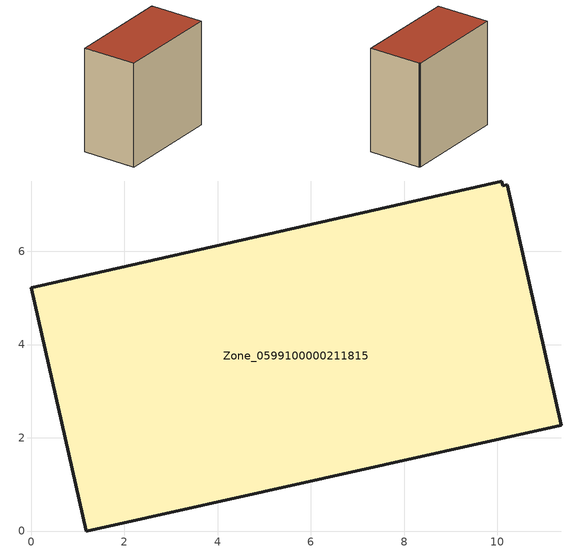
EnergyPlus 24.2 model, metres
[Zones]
Zone_0599100000211815
 floor ground (C_G): 10.21,7.43 11.37,2.27 1.18,0 0,5.22 10.09,7.51 10.11,7.41 z0
 wall outside (C_F): 1.18,0 11.37,2.27 10.21,7.43 10.11,7.41 10.09,7.51 0,5.22 1.18,0 z0:10.28
 roof outside (C_R): 11.37,2.27 10.21,7.43 10.11,7.41 10.09,7.51 0,5.22 1.18,0 z10.28
[BUILDING]
Pand.0599100000211815: North Axis=0; Terrain=City; Loads Convergence Tolerance Value=0.04; Temperature Convergence Tolerance Value=0.4; Solar Distribution=FullExterior; Maximum Number of Warmup Days=25; Minimum Number of Warmup Days=1
[Site:Location]
Rotterdam.The.Hague.AP_ZH_NLD Design_Conditions: Latitude=51.96; Longitude=4.45; Time Zone=1; Elevation=-4.5
[SITE:GROUNDTEMPERATURE:BUILDINGSURFACE]
18, 18, 18, 18, 18, 18, 18, 18, 18, 18, 18, 18
[MATERIAL] Thermal Absorptance=0.9; Solar Absorptance=0.7; Visible Absorptance=0.7
Name | Roughness | Thickness | Conductivity | Density | Specific Heat
G.TI.1946 | MediumSmooth | 0.15 | 1 | 540 | 1210
F.TI.1946 | Rough | 0.3 | 0.857143 | 1920 | 840
R.TI.1946 | MediumRough | 0.2 | 0.1 | 1500 | 1000
[CONSTRUCTION]
C_G: G.TI.1946
C_F: F.TI.1946
C_R: R.TI.1946
[ZONE]
Zone_0599100000211815: Type=1; Multiplier=1; Ceiling Height=Autocalculate; Volume=Autocalculate; Floor Area=autocalculate; Part of Total Floor Area=Yes
[ZONEINFILTRATION:DESIGNFLOWRATE]
Infil_Zone_0599100000211815: Zone or ZoneList or Space or SpaceList=Zone_0599100000211815; Schedule=AlwaysOn; Design Flow Rate Calculation Method=Flow/Area; Flow Rate per Floor Area=0.003; Constant Term Coefficient=1; Temperature Term Coefficient=0; Velocity Term Coefficient=0; Velocity Squared Term Coefficient=0
[HVACTEMPLATE:ZONE:IDEALLOADSAIRSYSTEM]
Zone_0599100000211815: Maximum Heating Supply Air Temperature=50; Minimum Cooling Supply Air Temperature=13; Maximum Heating Supply Air Humidity Ratio=0.0156; Minimum Cooling Supply Air Humidity Ratio=0.0077; Heating Limit=NoLimit; Cooling Limit=NoLimit; Dehumidification Control Type=ConstantSensibleHeatRatio; Cooling Sensible Heat Ratio=0.7; Dehumidification Setpoint=60; Humidification Control Type=None; Humidification Setpoint=30; Outdoor Air Method=None; Outdoor Air Flow Rate per Person=0.00944; Outdoor Air Flow Rate per Zone Floor Area=0; Outdoor Air Flow Rate per Zone=0; Demand Controlled Ventilation Type=None; Outdoor Air Economizer Type=NoEconomizer; Heat Recovery Type=None; Sensible Heat Recovery Effectiveness=0.7; Latent Heat Recovery Effectiveness=0.65
[ZONECONTROL:THERMOSTAT]
ThermostatControl_Zone_0599100000211815: Zone or ZoneList=Zone_0599100000211815; Control Type Schedule=DualSetpointControlType; Control 1=Thermostat_Zone_0599100000211815; Temperature Difference Between Cutout And Setpoint=0
[THERMOSTATSETPOINT:DUALSETPOINT]
Thermostat_Zone_0599100000211815: Heating Setpoint Temperature Schedule=HeatingSetpoint_Zone_0599100000211815; Cooling Setpoint Temperature Schedule=CoolingSetpoint_Zone_0599100000211815
[SCHEDULE:COMPACT]
HeatingSetpoint_Zone_0599100000211815: Through: 12/31, For: AllDays, Until: 24:00, 21
CoolingSetpoint_Zone_0599100000211815: Through: 12/31, For: AllDays, Until: 24:00, 24
DualSetpointControlType: Through: 12/31, For: AllDays, Until: 24:00, 4
AlwaysOn: Through: 12/31, For: AllDays, Until: 24:00, 1
